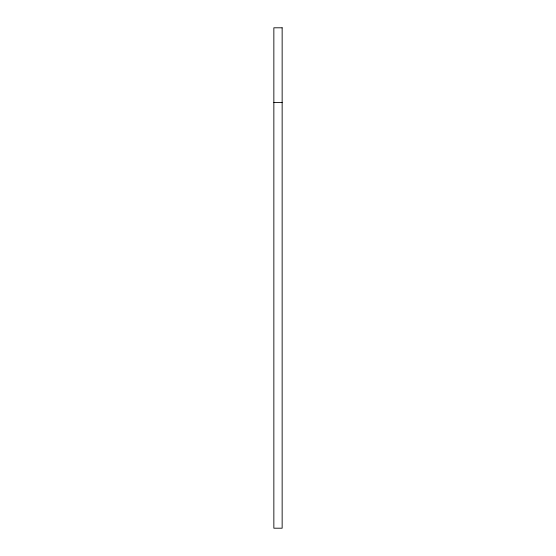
<?xml version="1.0" encoding="UTF-8"?>
<svg xmlns="http://www.w3.org/2000/svg" width="556" height="556" viewBox="0 0 556 556"><rect width="100%" height="100%" fill="white"/><g stroke="black" fill="none" stroke-linecap="round" stroke-linejoin="round"><path stroke-width="0.83" d="M273.851 102.436L282.149 102.436M282.149 27.8L273.851 27.8L273.851 528.2L282.149 528.2L282.149 27.8"/></g></svg>
